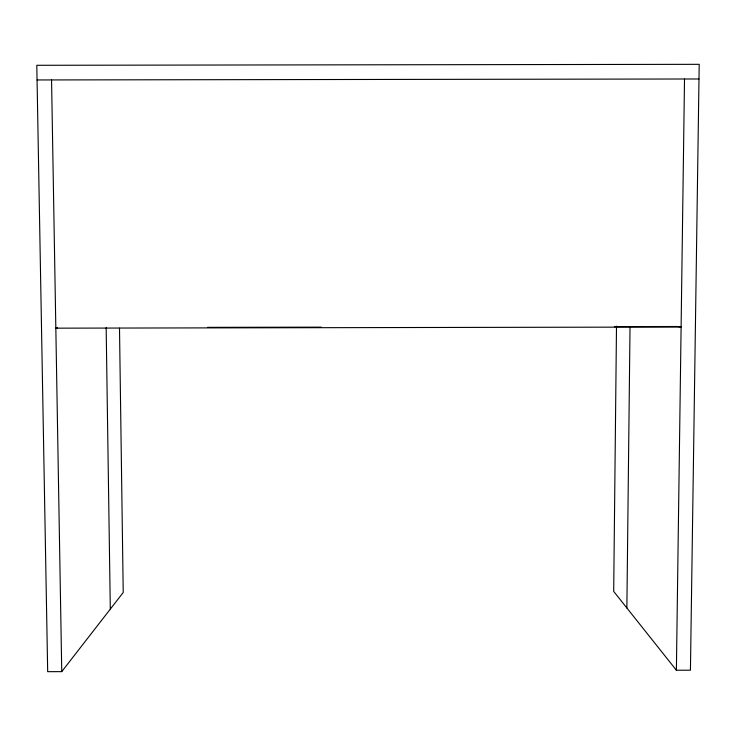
<?xml version="1.0" encoding="UTF-8"?>
<svg xmlns="http://www.w3.org/2000/svg" width="736" height="736" viewBox="0 0 736 736"><rect width="100%" height="100%" fill="white"/><g stroke="black" fill="none" stroke-linecap="round" stroke-linejoin="round"><path stroke-width="1.1" d="M616.501 326.122L613.695 591.413L676.384 670.238L690.432 670.202L699.2 64.326L36.8 65.292L47.684 671.674L61.75 671.637L123.225 592.48L119.499 328.164M626.87 607.982L630.025 326.701M676.384 670.238L684.517 79.01M57.564 327.897L55.835 328.164L681.104 327.032L677.598 326.508L614.385 326.618M37.067 79.957L698.988 78.982M207.543 327.354L321.319 327.152M51.557 79.939L61.75 671.637M106.159 327.649L110.308 609.114"/></g></svg>
